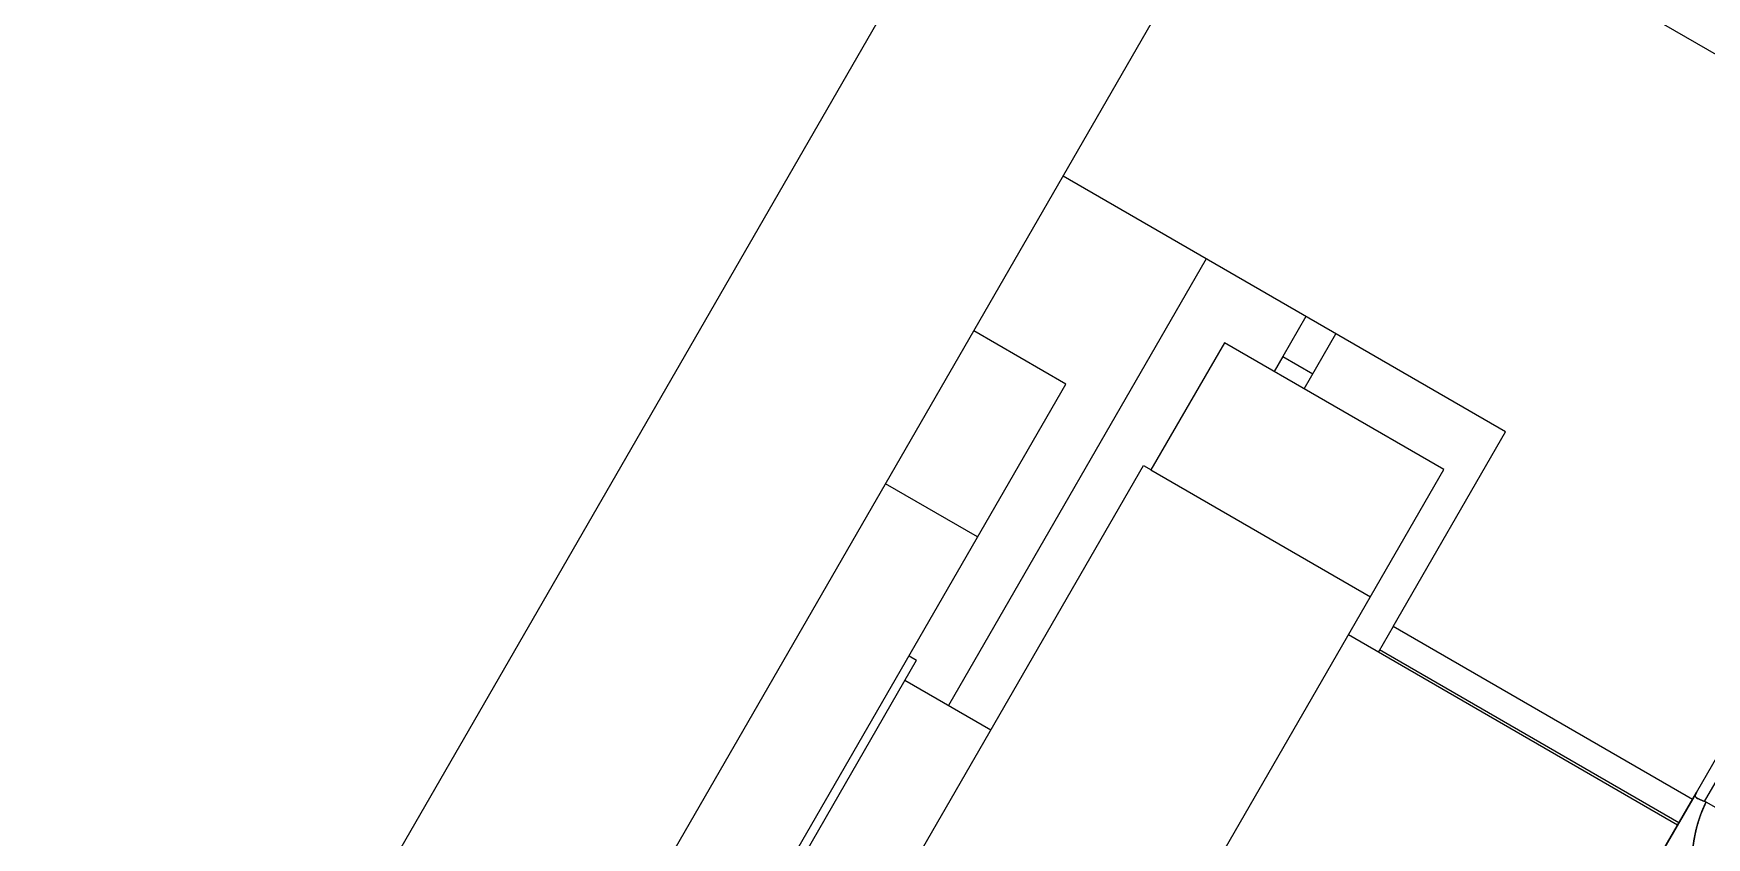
# Model space of a CAD drawing. Header units: metres. Extents: x 0 to 63075, y 0 to 44550.
# Drawn here: x 52682.45 to 52726.07, y 37598.51 to 37619.46 of the extents above; entities that cross this region are included whole.
import ezdxf

# ---------------------------------------------------------------- set-up
doc = ezdxf.new("R2010")
doc.units = ezdxf.units.M
doc.header["$LTSCALE"] = 75
for name, color, linetype in [('GSB', 7, 'Continuous'), ('ML6', 1, 'Continuous'), ('SL1', 8, 'Continuous')]:
    doc.layers.add(name, color=color, linetype=linetype)

# ---------------------------------------------------------------- blocks, each defined once
blk = doc.blocks.new('A$C6bae614f')
at = {"layer": 'SL1'}
for p, q in [((365221.9, 25491.14), (364963.32, 25043.29)), ((364929.31, 24901.8), (365257.67, 25470.49)), ((365201.49, 25373.2), (365349.32, 25287.85)), ((365240.81, 25263.9), (365163.99, 25308.25)), ((365188.85, 25293.9), (365144.1, 25216.39)), ((365206.17, 25283.9), (365202.17, 25276.97)), ((365164.47, 25272.18), (365148.49, 25281.41)), ((365205.87, 25271.37), (365211.37, 25280.9)), ((365192.01, 25279.37), (365179.26, 25257.3)), ((365230.11, 25257.37), (365192.01, 25279.37)), ((365202.17, 25276.97), (365200.67, 25274.37)), ((365202.17, 25276.97), (365207.37, 25273.97)), ((365054.47, 25081.66), (365164.47, 25272.18)), ((365221.31, 25230.12), (365240.81, 25263.9)), ((365073.43, 25077.04), (365177.95, 25258.07)), ((365177.95, 25258.07), (365179.27, 25257.31)), ((365149.16, 25245.66), (365133.18, 25254.88)), ((365179.26, 25257.3), (365217.37, 25235.3)), ((365181.61, 25173.37), (365230.11, 25257.37)), ((365270.68, 25195.64), (365213.53, 25228.65)), ((365221.31, 25230.12), (365218.72, 25225.64)), ((365273.27, 25200.12), (365221.31, 25230.12)), ((365270.92, 25196.06), (365218.96, 25226.06)), ((365083, 25128.04), (365138.57, 25224.28)), ((365137.25, 25225.04), (365138.57, 25224.28)), ((365151.44, 25212.15), (365136.54, 25220.76)), ((365273.97, 25201.33), (365280.27, 25212.25)), ((365275.38, 25199.78), (365278.01, 25204.33)), ((365273.97, 25201.33), (365266.65, 25188.65)), ((365266.65, 25188.65), (365273.97, 25201.33)), ((365277.41, 25198.63), (365275.65, 25199.65))]:
    blk.add_line(p, q, dxfattribs=at)
blk.add_arc((365274.74, 25198.07), 1.82, 59.9983, 69.559, dxfattribs=at)
for points, degree, knots in [([(365268.38, 25146.69), (365269.63, 25149.74), (365270.68, 25152.57), (365271.64, 25155.3), (365272.46, 25157.87), (365273.11, 25160.32), (365273.37, 25161.29), (365273.61, 25162.23), (365273.81, 25163.16), (365273.99, 25164.08), (365274.14, 25164.98), (365274.21, 25165.43), (365274.27, 25165.88), (365274.33, 25166.33), (365274.38, 25166.77), (365274.42, 25167.22), (365274.46, 25167.66), (365274.49, 25168.1), (365274.52, 25168.54), (365274.53, 25168.97), (365274.54, 25169.41), (365274.57, 25171.22), (365274.46, 25173.01), (365274.21, 25174.82), (365273.92, 25176.67), (365273.64, 25178.55), (365273.52, 25179.36), (365273.41, 25180.18), (365273.3, 25181), (365273.22, 25181.83), (365273.15, 25182.67), (365273.11, 25183.09), (365273.08, 25183.51), (365273.06, 25183.94), (365273.04, 25184.36), (365273.02, 25184.78), (365273.01, 25185.2), (365273, 25185.63), (365272.99, 25186.06), (365273, 25186.49), (365273, 25186.92), (365273.02, 25187.6), (365273.04, 25188.28), (365273.08, 25188.97), (365273.13, 25189.66), (365273.19, 25190.35), (365273.34, 25191.96), (365273.56, 25193.57), (365273.88, 25195.13), (365274.34, 25196.62), (365274.92, 25198.04), (365275.06, 25198.37), (365275.2, 25198.7), (365275.34, 25199.02), (365275.5, 25199.33), (365275.65, 25199.65)], 5, [352.42765, 352.42765, 352.42765, 352.42765, 352.42765, 352.42765, 378.121065, 378.121065, 378.121065, 378.121065, 378.121065, 388.302854, 388.302854, 388.302854, 388.302854, 388.302854, 393.393014, 393.393014, 393.393014, 393.393014, 393.393014, 398.483174, 398.483174, 398.483174, 398.483174, 398.483174, 419.610624, 419.610624, 419.610624, 419.610624, 419.610624, 428.667429, 428.667429, 428.667429, 428.667429, 428.667429, 433.196189, 433.196189, 433.196189, 433.196189, 433.196189, 437.709345, 437.709345, 437.709345, 437.709345, 437.709345, 444.966373, 444.966373, 444.966373, 444.966373, 444.966373, 461.940174, 461.940174, 461.940174, 461.940174, 461.940174, 465.85369, 465.85369, 465.85369, 465.85369, 465.85369, 465.85369]), ([(365275.65, 25199.65), (365275.11, 25198.56), (365274.62, 25197.42), (365274.22, 25196.24), (365273.91, 25195.01), (365273.66, 25193.76), (365273.6, 25193.42), (365273.54, 25193.09), (365273.48, 25192.75), (365273.43, 25192.41), (365273.39, 25192.07), (365273.29, 25191.39), (365273.22, 25190.7), (365273.15, 25190.01), (365273.1, 25189.33), (365273.07, 25188.64), (365273.05, 25188.29), (365273.03, 25187.95), (365273.02, 25187.6), (365273.01, 25187.25), (365273, 25186.9), (365272.95, 25184.16), (365273.12, 25181.5), (365273.57, 25178.9), (365274.01, 25176.4), (365274.29, 25173.93), (365274.35, 25173.47), (365274.39, 25173.02), (365274.43, 25172.56), (365274.47, 25172.11), (365274.49, 25171.66), (365274.52, 25171.21), (365274.54, 25170.76), (365274.55, 25170.31), (365274.55, 25169.86), (365274.54, 25169.41), (365274.53, 25168.97), (365274.52, 25168.53), (365274.49, 25168.1), (365274.46, 25167.66), (365274.42, 25167.21), (365274.3, 25165.88), (365274.1, 25164.54), (365273.83, 25163.17), (365273.5, 25161.76), (365273.11, 25160.31), (365272.85, 25159.32), (365272.55, 25158.31), (365272.24, 25157.28), (365271.9, 25156.23), (365271.54, 25155.15), (365271.35, 25154.61), (365271.17, 25154.06), (365270.97, 25153.51), (365270.78, 25152.95), (365270.57, 25152.38), (365270.18, 25151.29), (365269.76, 25150.17), (365269.32, 25149.03), (365268.86, 25147.87), (365268.38, 25146.69)], 5, [-465.85369, -465.85369, -465.85369, -465.85369, -465.85369, -465.85369, -452.232561, -452.232561, -452.232561, -452.232561, -452.232561, -448.599644, -448.599644, -448.599644, -448.599644, -448.599644, -441.333532, -441.333532, -441.333532, -441.333532, -441.333532, -437.709345, -437.709345, -437.709345, -437.709345, -437.709345, -409.047573, -409.047573, -409.047573, -409.047573, -409.047573, -403.765373, -403.765373, -403.765373, -403.765373, -403.765373, -398.483174, -398.483174, -398.483174, -398.483174, -398.483174, -393.393014, -393.393014, -393.393014, -393.393014, -393.393014, -378.121065, -378.121065, -378.121065, -378.121065, -378.121065, -367.719867, -367.719867, -367.719867, -367.719867, -367.719867, -362.51787, -362.51787, -362.51787, -362.51787, -362.51787, -352.42765, -352.42765, -352.42765, -352.42765, -352.42765, -352.42765]), ([(365273.97, 25201.33), (365273.94, 25201.28), (365273.91, 25201.23), (365273.89, 25201.19), (365273.83, 25201.07), (365273.79, 25200.95), (365273.77, 25200.84), (365273.76, 25200.76), (365273.77, 25200.68), (365273.8, 25200.61), (365273.84, 25200.53), (365273.89, 25200.47), (365273.97, 25200.41), (365274.06, 25200.33), (365274.19, 25200.27), (365274.33, 25200.2), (365274.48, 25200.13), (365274.65, 25200.06), (365274.83, 25199.99), (365275.01, 25199.92), (365275.19, 25199.84), (365275.38, 25199.78)], 3, [-0.3439189, -0.3439189, -0.3439189, -0.3439189, -0.322213, -0.322213, -0.322213, -0.2670826, -0.2670826, -0.2670826, -0.2226874, -0.2226874, -0.2226874, -0.1771618, -0.1771618, -0.1771618, -0.120641, -0.120641, -0.120641, -0.0595311, -0.0595311, -0.0595311, -0.0000012, -0.0000012, -0.0000012, -0.0000012]), ([(365275.38, 25199.78), (365275.19, 25199.84), (365275.01, 25199.92), (365274.83, 25199.99), (365274.65, 25200.06), (365274.48, 25200.13), (365274.33, 25200.2), (365274.19, 25200.27), (365274.06, 25200.33), (365273.97, 25200.41), (365273.89, 25200.47), (365273.84, 25200.53), (365273.8, 25200.61), (365273.77, 25200.68), (365273.76, 25200.76), (365273.77, 25200.84), (365273.79, 25200.95), (365273.83, 25201.07), (365273.89, 25201.19), (365273.91, 25201.23), (365273.94, 25201.28), (365273.97, 25201.33)], 3, [0.0000012, 0.0000012, 0.0000012, 0.0000012, 0.0595311, 0.0595311, 0.0595311, 0.120641, 0.120641, 0.120641, 0.1771618, 0.1771618, 0.1771618, 0.2226874, 0.2226874, 0.2226874, 0.2670826, 0.2670826, 0.2670826, 0.322213, 0.322213, 0.322213, 0.3439189, 0.3439189, 0.3439189, 0.3439189])]:
    blk.add_open_spline(points, degree=degree, knots=knots, dxfattribs=at)
blk = doc.blocks.new('zw$15D4')
at = {"layer": 'ML6', "xscale": 0.2502808837766805, "yscale": 0.2502808837766805, "zscale": 0.2502808837766805}
blk.add_blockref('A$C6bae614f', (-85544.744, -3177.336), dxfattribs=at)

msp = doc.modelspace()

# ---------------------------------------------------------------- block references
at = {"layer": 'GSB', "xscale": 0.6000000000000068, "yscale": 0.6000000000000068, "zscale": 0.6000000000000068}
msp.add_blockref('zw$15D4', (49200, 35721.635), dxfattribs=at)

doc.saveas('drawing.dxf')
